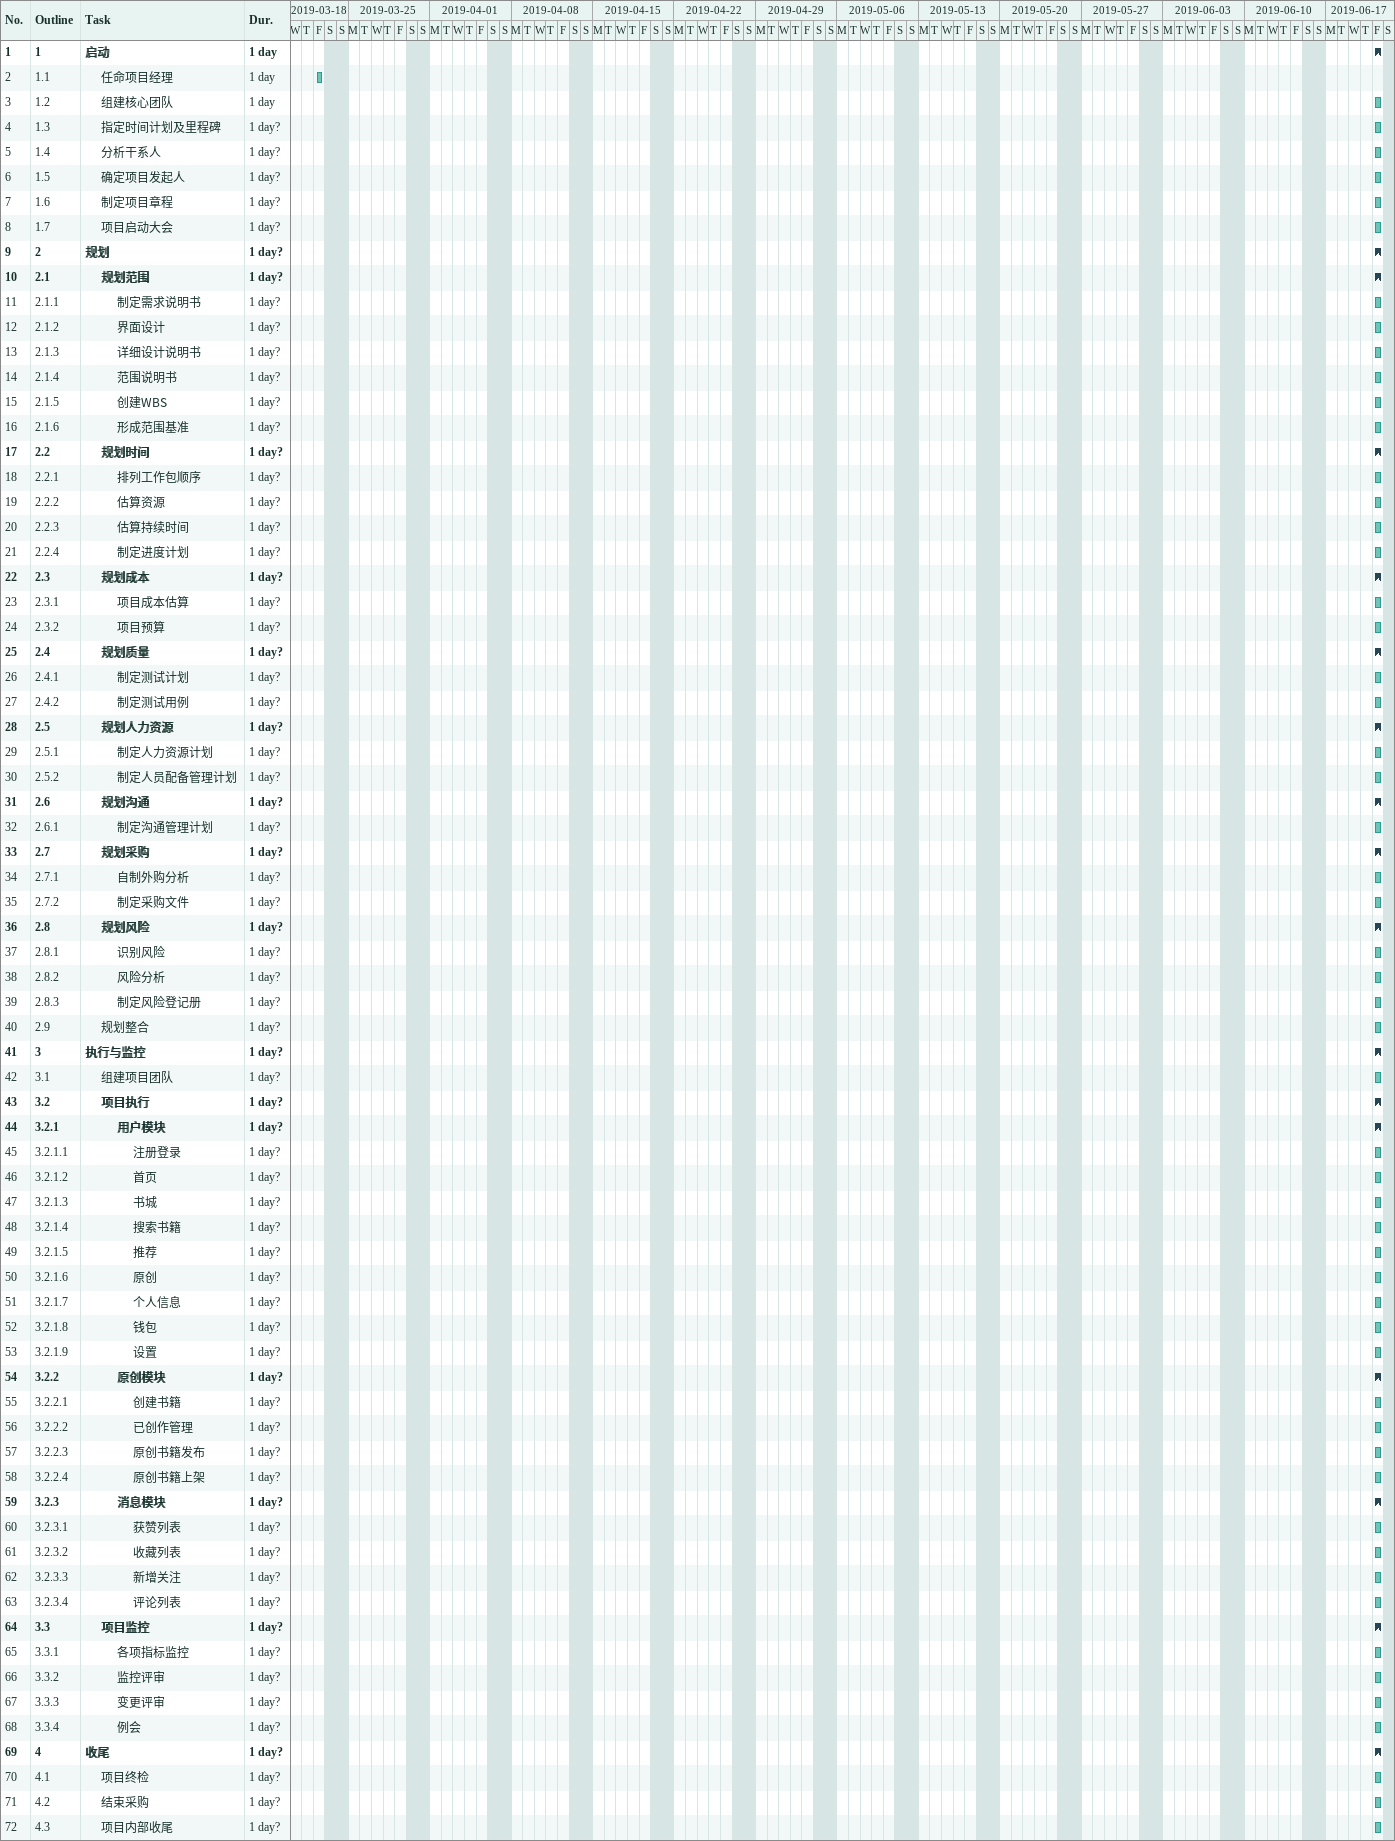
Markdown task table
| ID | WBS | Task | Duration | Start | Finish |
|---|---|---|---|---|---|
| 1 | 1 | **启动** | 1d | 2019-06-21 | 2019-06-21 |
| 2 | 1.1 | 任命项目经理 | 1d | 2019-03-22 | 2019-03-22 |
| 3 | 1.2 | 组建核心团队 | 1d | 2019-06-21 | 2019-06-21 |
| 4 | 1.3 | 指定时间计划及里程碑 | 1d? | 2019-06-21 | 2019-06-21 |
| 5 | 1.4 | 分析干系人 | 1d? | 2019-06-21 | 2019-06-21 |
| 6 | 1.5 | 确定项目发起人 | 1d? | 2019-06-21 | 2019-06-21 |
| 7 | 1.6 | 制定项目章程 | 1d? | 2019-06-21 | 2019-06-21 |
| 8 | 1.7 | 项目启动大会 | 1d? | 2019-06-21 | 2019-06-21 |
| 9 | 2 | **规划** | 1d? | 2019-06-21 | 2019-06-21 |
| 10 | 2.1 | **规划范围** | 1d? | 2019-06-21 | 2019-06-21 |
| 11 | 2.1.1 | 制定需求说明书 | 1d? | 2019-06-21 | 2019-06-21 |
| 12 | 2.1.2 | 界面设计 | 1d? | 2019-06-21 | 2019-06-21 |
| 13 | 2.1.3 | 详细设计说明书 | 1d? | 2019-06-21 | 2019-06-21 |
| 14 | 2.1.4 | 范围说明书 | 1d? | 2019-06-21 | 2019-06-21 |
| 15 | 2.1.5 | 创建WBS | 1d? | 2019-06-21 | 2019-06-21 |
| 16 | 2.1.6 | 形成范围基准 | 1d? | 2019-06-21 | 2019-06-21 |
| 17 | 2.2 | **规划时间** | 1d? | 2019-06-21 | 2019-06-21 |
| 18 | 2.2.1 | 排列工作包顺序 | 1d? | 2019-06-21 | 2019-06-21 |
| 19 | 2.2.2 | 估算资源 | 1d? | 2019-06-21 | 2019-06-21 |
| 20 | 2.2.3 | 估算持续时间 | 1d? | 2019-06-21 | 2019-06-21 |
| 21 | 2.2.4 | 制定进度计划 | 1d? | 2019-06-21 | 2019-06-21 |
| 22 | 2.3 | **规划成本** | 1d? | 2019-06-21 | 2019-06-21 |
| 23 | 2.3.1 | 项目成本估算 | 1d? | 2019-06-21 | 2019-06-21 |
| 24 | 2.3.2 | 项目预算 | 1d? | 2019-06-21 | 2019-06-21 |
| 25 | 2.4 | **规划质量** | 1d? | 2019-06-21 | 2019-06-21 |
| 26 | 2.4.1 | 制定测试计划 | 1d? | 2019-06-21 | 2019-06-21 |
| 27 | 2.4.2 | 制定测试用例 | 1d? | 2019-06-21 | 2019-06-21 |
| 28 | 2.5 | **规划人力资源** | 1d? | 2019-06-21 | 2019-06-21 |
| 29 | 2.5.1 | 制定人力资源计划 | 1d? | 2019-06-21 | 2019-06-21 |
| 30 | 2.5.2 | 制定人员配备管理计划 | 1d? | 2019-06-21 | 2019-06-21 |
| 31 | 2.6 | **规划沟通** | 1d? | 2019-06-21 | 2019-06-21 |
| 32 | 2.6.1 | 制定沟通管理计划 | 1d? | 2019-06-21 | 2019-06-21 |
| 33 | 2.7 | **规划采购** | 1d? | 2019-06-21 | 2019-06-21 |
| 34 | 2.7.1 | 自制外购分析 | 1d? | 2019-06-21 | 2019-06-21 |
| 35 | 2.7.2 | 制定采购文件 | 1d? | 2019-06-21 | 2019-06-21 |
| 36 | 2.8 | **规划风险** | 1d? | 2019-06-21 | 2019-06-21 |
| 37 | 2.8.1 | 识别风险 | 1d? | 2019-06-21 | 2019-06-21 |
| 38 | 2.8.2 | 风险分析 | 1d? | 2019-06-21 | 2019-06-21 |
| 39 | 2.8.3 | 制定风险登记册 | 1d? | 2019-06-21 | 2019-06-21 |
| 40 | 2.9 | 规划整合 | 1d? | 2019-06-21 | 2019-06-21 |
| 41 | 3 | **执行与监控** | 1d? | 2019-06-21 | 2019-06-21 |
| 42 | 3.1 | 组建项目团队 | 1d? | 2019-06-21 | 2019-06-21 |
| 43 | 3.2 | **项目执行** | 1d? | 2019-06-21 | 2019-06-21 |
| 44 | 3.2.1 | **用户模块** | 1d? | 2019-06-21 | 2019-06-21 |
| 45 | 3.2.1.1 | 注册登录 | 1d? | 2019-06-21 | 2019-06-21 |
| 46 | 3.2.1.2 | 首页 | 1d? | 2019-06-21 | 2019-06-21 |
| 47 | 3.2.1.3 | 书城 | 1d? | 2019-06-21 | 2019-06-21 |
| 48 | 3.2.1.4 | 搜索书籍 | 1d? | 2019-06-21 | 2019-06-21 |
| 49 | 3.2.1.5 | 推荐 | 1d? | 2019-06-21 | 2019-06-21 |
| 50 | 3.2.1.6 | 原创 | 1d? | 2019-06-21 | 2019-06-21 |
| 51 | 3.2.1.7 | 个人信息 | 1d? | 2019-06-21 | 2019-06-21 |
| 52 | 3.2.1.8 | 钱包 | 1d? | 2019-06-21 | 2019-06-21 |
| 53 | 3.2.1.9 | 设置 | 1d? | 2019-06-21 | 2019-06-21 |
| 54 | 3.2.2 | **原创模块** | 1d? | 2019-06-21 | 2019-06-21 |
| 55 | 3.2.2.1 | 创建书籍 | 1d? | 2019-06-21 | 2019-06-21 |
| 56 | 3.2.2.2 | 已创作管理 | 1d? | 2019-06-21 | 2019-06-21 |
| 57 | 3.2.2.3 | 原创书籍发布 | 1d? | 2019-06-21 | 2019-06-21 |
| 58 | 3.2.2.4 | 原创书籍上架 | 1d? | 2019-06-21 | 2019-06-21 |
| 59 | 3.2.3 | **消息模块** | 1d? | 2019-06-21 | 2019-06-21 |
| 60 | 3.2.3.1 | 获赞列表 | 1d? | 2019-06-21 | 2019-06-21 |
| 61 | 3.2.3.2 | 收藏列表 | 1d? | 2019-06-21 | 2019-06-21 |
| 62 | 3.2.3.3 | 新增关注 | 1d? | 2019-06-21 | 2019-06-21 |
| 63 | 3.2.3.4 | 评论列表 | 1d? | 2019-06-21 | 2019-06-21 |
| 64 | 3.3 | **项目监控** | 1d? | 2019-06-21 | 2019-06-21 |
| 65 | 3.3.1 | 各项指标监控 | 1d? | 2019-06-21 | 2019-06-21 |
| 66 | 3.3.2 | 监控评审 | 1d? | 2019-06-21 | 2019-06-21 |
| 67 | 3.3.3 | 变更评审 | 1d? | 2019-06-21 | 2019-06-21 |
| 68 | 3.3.4 | 例会 | 1d? | 2019-06-21 | 2019-06-21 |
| 69 | 4 | **收尾** | 1d? | 2019-06-21 | 2019-06-21 |
| 70 | 4.1 | 项目终检 | 1d? | 2019-06-21 | 2019-06-21 |
| 71 | 4.2 | 结束采购 | 1d? | 2019-06-21 | 2019-06-21 |
| 72 | 4.3 | 项目内部收尾 | 1d? | 2019-06-21 | 2019-06-21 |
